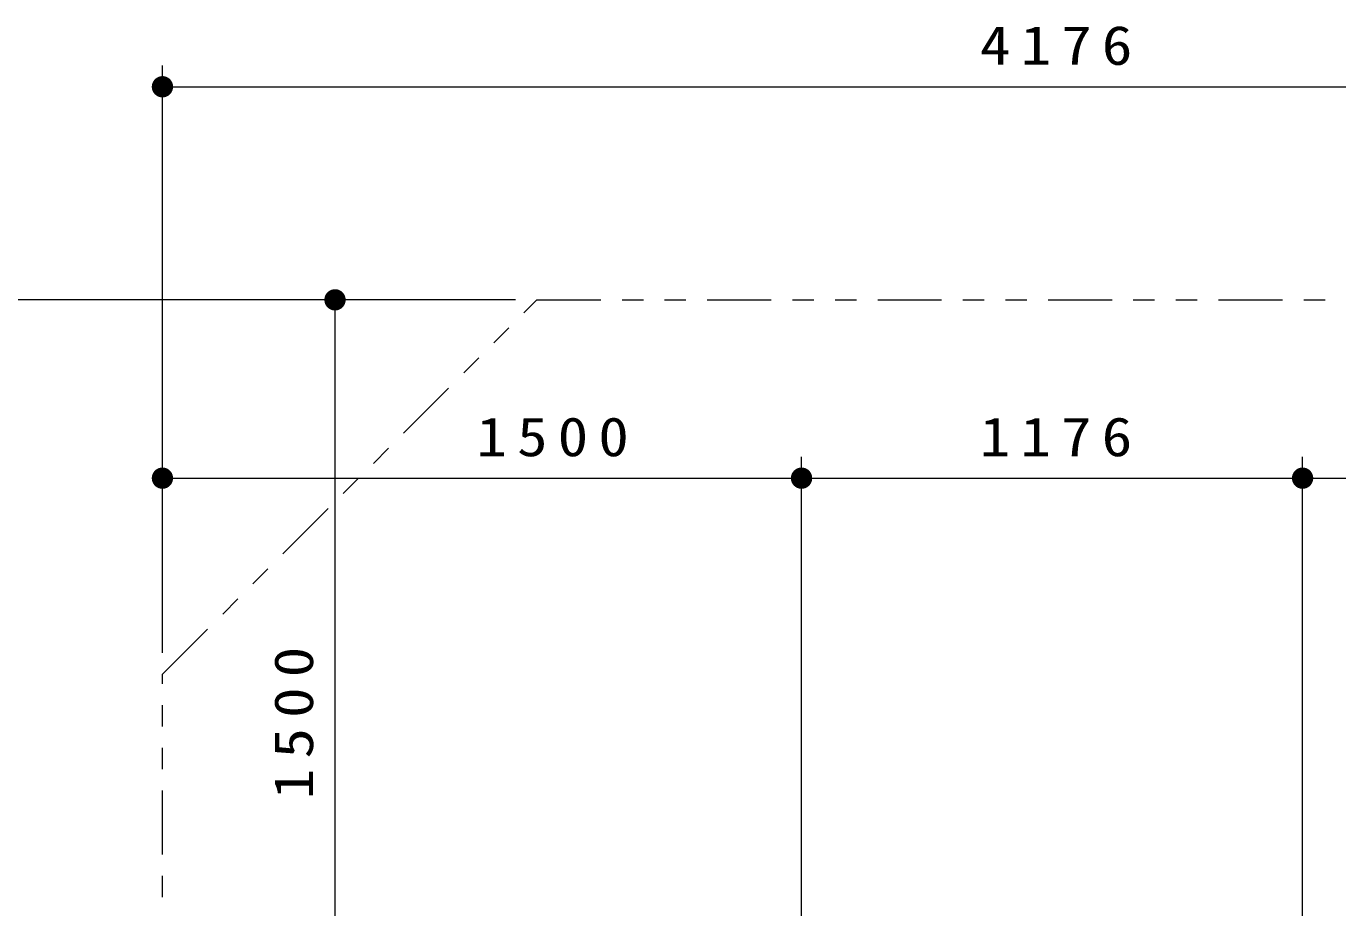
# Model space of a CAD drawing. Units: millimetres on the paper, with parts at other scales. Extents: x -805 to -420, y 0 to 267.
# Drawn here: x -535.1 to -473.5, y 111.8 to 153.2 of the extents above; entities that cross this region are included whole.
import ezdxf

# ---------------------------------------------------------------- set-up
doc = ezdxf.new("R2010")
doc.units = ezdxf.units.MM
doc.linetypes.add('USER3', pattern=[8, 3, -1, 1, -1, 1, -1])
doc.layers.add('LY_1', color=7, linetype='Continuous', lineweight=25)
doc.styles.add('ＭＳ ゴシック', font='')
doc.styles.get('ＭＳ ゴシック').set_extended_font_data('MS Gothic')

# ---------------------------------------------------------------- blocks, each defined once
blk = doc.blocks.new('filled_dot')
at = {"color": 0, "linetype": 'Continuous', "lineweight": -2, "const_width": 1.25}
blk.add_lwpolyline([(-0.625, 0, 1), (0.625, 0, 1)], format="xyb", close=True, dxfattribs=at)

msp = doc.modelspace()

# ---------------------------------------------------------------- linework, layer by layer
at = {"layer": 'LY_1', "lineweight": 13}
for p, q in [((-528.721, 123.797), (-528.721, 151.371)), ((-528.721, 150.371), (-445.201, 150.371)), ((-512.147, 140.371), (-539.721, 140.371)), ((-512.147, 140.371), (-521.62, 140.371)), ((-520.62, 110.371), (-520.62, 140.371)), ((-528.721, 123.797), (-528.721, 133.002)), ((-498.721, 109.771), (-498.721, 133.002)), ((-475.201, 109.771), (-475.201, 133.002)), ((-528.721, 132.002), (-498.721, 132.002)), ((-498.721, 132.002), (-475.201, 132.002)), ((-475.201, 132.002), (-445.201, 132.002))]:
    msp.add_line(p, q, dxfattribs=at)
at = {"layer": 'LY_1', "linetype": 'USER3', "lineweight": 13}
msp.add_lwpolyline([(-462.774, 140.371), (-445.201, 122.797), (-445.201, 74.344), (-462.774, 56.771), (-511.147, 56.771), (-528.721, 74.344), (-528.721, 122.797), (-511.147, 140.371)], close=True, dxfattribs=at)

# ---------------------------------------------------------------- block references
at = {"layer": 'LY_1', "lineweight": 13, "xscale": 0.4, "yscale": 0.4}
for p in [(-528.721, 150.371), (-528.721, 132.002), (-498.721, 132.002), (-475.201, 132.002)]:
    msp.add_blockref('filled_dot', p, dxfattribs=at)
for p, rotation in [((-520.62, 140.371), 270), ((-498.721, 132.002), 180), ((-475.201, 132.002), 180)]:
    msp.add_blockref('filled_dot', p, dxfattribs=dict(at, rotation=rotation))

# ---------------------------------------------------------------- texts
at = {"layer": 'LY_1', "char_height": 1.833, "attachment_point": 8, "style": 'ＭＳ ゴシック'}
for s, insert in [('\\T1.33;\\W1.15;4176', (-486.533, 151.371)), ('\\T1.33;\\W1.15;1500', (-510.168, 133.002)), ('\\T1.33;\\W1.15;1176', (-486.54, 133.002))]:
    msp.add_mtext(s, dxfattribs=dict(at, insert=insert))
at = {"layer": 'LY_1', "insert": (-521.62, 120.75), "char_height": 1.833, "attachment_point": 8, "rotation": 90, "style": 'ＭＳ ゴシック'}
msp.add_mtext('\\T1.33;\\W1.15;1500', dxfattribs=at)

doc.saveas('drawing.dxf')
